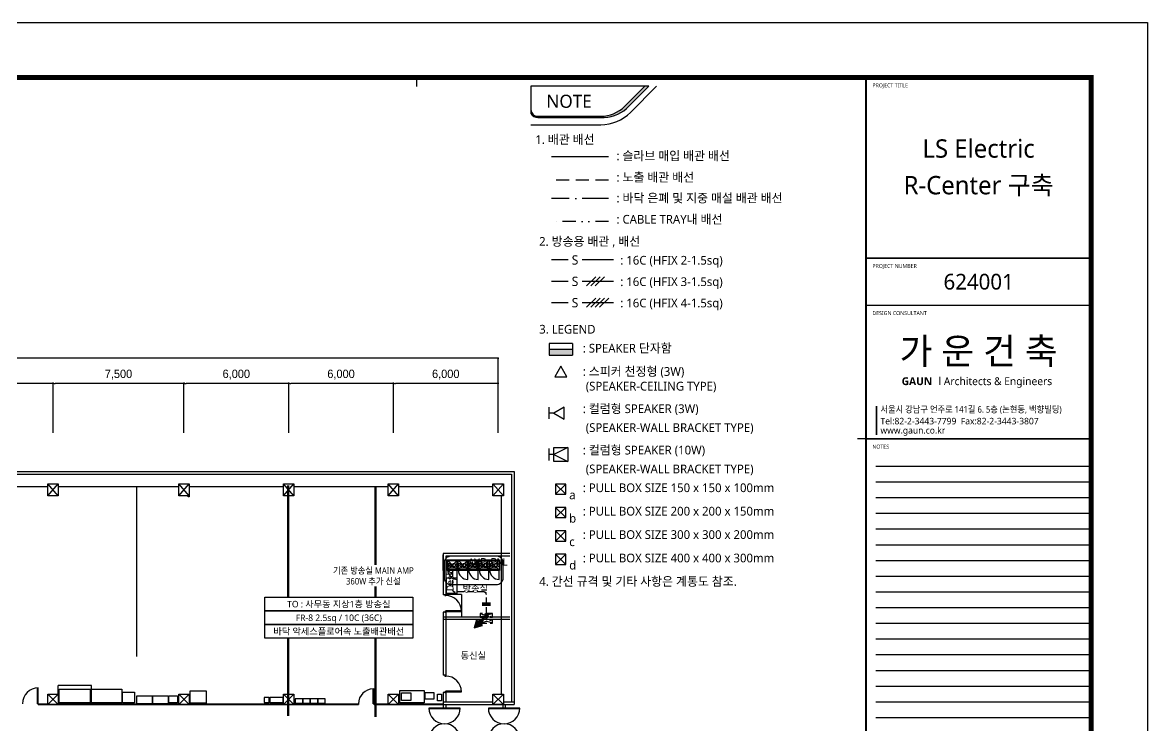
# Model space of a CAD drawing. Header units: millimetres. Extents: x -126150 to 126150, y 0 to 89100.
# Drawn here: x 61694 to 126150, y 48825 to 89100 of the extents above; entities that cross this region are included whole.
import ezdxf
from ezdxf.enums import TextEntityAlignment as Align
from ezdxf.xclip import XClip

# ---------------------------------------------------------------- set-up
doc = ezdxf.new("R2010")
doc.units = ezdxf.units.MM
doc.header["$LTSCALE"] = 1500
doc.header["$XCLIPFRAME"] = 0
for name, pattern in [('CEN', [62, 60, -1, 0, -1]), ('CENTER', [55, 50, -2, 1, -2]), ('DASHDOT3', [1.5, 1, -0.25, 0, -0.25]), ('DIVIDE', [1.25, 0.5, -0.25, 0, -0.25, 0, -0.25]), ('HIDDEN', [0.375, 0.25, -0.125])]:
    doc.linetypes.add(name, pattern=pattern)
doc.layers.get('Defpoints').update_dxf_attribs({"color": 167})
for name, color, linetype in [('1', 1, 'Continuous'), ('3131$0$SYM', 3, 'Continuous'), ('arch', 8, 'Continuous'), ('cen', 1, 'CENTER'), ('LIGHT', 3, 'Continuous'), ('REV', 1, 'Continuous'), ('S', 4, 'Continuous'), ('S2', 4, 'HIDDEN'), ('S3', 4, 'DASHDOT3'), ('S4', 4, 'DIVIDE'), ('SHT', 5, 'Continuous'), ('SYM', 3, 'Continuous'), ('T-TRAY', 6, 'Continuous'), ('TRAY', 3, 'Continuous'), ('TRAY1', 3, 'Continuous'), ('XREF', 7, 'CEN'), ('치수', 5, 'Continuous')]:
    doc.layers.add(name, color=color, linetype=linetype)
doc.styles.add('2', font='romanc.shx', dxfattribs={"bigfont": 'gsg1.shx'})
doc.styles.add('arch', font='romans.shx', dxfattribs={"bigfont": 'GHS.SHX'})
doc.styles.add('GHS', font='malgun.ttf')
doc.styles.add('XR-SHEET$0$XR-SHEET$0$XR-SHEET$0$맑은고딕', font='malgun.ttf')
doc.styles.add('XR-SHEET$0$XR-SHEET$0$XREF-Form$0$맑은고딕', font='malgun.ttf')
doc.styles.add('XR-SHEET$0$XR-SHEET$0$XREF-Form$0$맑은고딕B', font='malgunbd.ttf')
doc.styles.add('을릉도M', font='')
doc.styles.get('을릉도M').set_extended_font_data('HY울릉도M')
doc.dimstyles.new('D400', dxfattribs={"dimscale": 100, "dimtxt": 7.5, "dimasz": 1, "dimexe": 0, "dimexo": 1.3, "dimgap": 1.8, "dimtad": 1, "dimdec": 0, "dimzin": 1, "dimdsep": 46, "dimlunit": 6, "dimtxsty": '을릉도M', "dimblk": 'DOT', "dimcen": 10, "dimclrd": 1, "dimclre": 1, "dimclrt": 3, "dimadec": 0, "dimazin": 0, "dimtfac": 1, "dimtdec": 0, "dimtix": 1, "dimtmove": 0, "dimatfit": 3, "dimldrblk": 'DOTSMALL', "dimfxl": 1, "dimtolj": 1, "dimtzin": 0, "dimarcsym": 0})

# ---------------------------------------------------------------- blocks, each defined once
blk = doc.blocks.new('XR-사무동', base_point=(461, 408.4))
at = {"layer": 'arch'}
for p, q in [((21149.1, 60224.9), (82889.1, 60224.9)), ((21299.1, 60074.9), (82739.1, 60074.9)), ((82739.1, 60074.9), (82739.1, 47024.9)), ((82889.1, 60224.9), (82889.1, 46874.9)), ((47769.1, 59364.9), (56169.1, 59364.9)), ((56169.1, 58824.9), (56769.1, 59524.9)), ((56769.1, 58824.9), (56169.1, 59524.9)), ((56769.1, 59364.9), (63669.1, 59364.9)), ((61269.1, 49632.3), (61269.1, 59364.9)), ((63669.1, 58824.9), (64269.1, 59524.9)), ((64269.1, 58824.9), (63669.1, 59524.9)), ((64269.1, 59364.9), (69669.1, 59364.9)), ((69669.1, 58824.9), (70269.1, 59524.9)), ((70269.1, 58824.9), (69669.1, 59524.9)), ((69929, 46226.9), (69929, 59426.9)), ((69979, 46226.9), (69979, 59426.9)), ((70269.1, 59364.9), (75669.1, 59364.9)), ((74930.3, 46164.4), (74930.3, 59364.4)), ((74980.3, 46164.4), (74980.3, 59364.4)), ((75669.1, 58824.9), (76269.1, 59524.9)), ((76269.1, 58824.9), (75669.1, 59524.9)), ((76269.1, 59364.9), (81669.1, 59364.9)), ((81669.1, 58824.9), (82269.1, 59524.9)), ((82269.1, 58824.9), (81669.1, 59524.9)), ((82139.1, 58824.9), (82139.1, 47474.9)), ((78807.8, 55457.9), (78807.8, 54557.9)), ((82639.1, 55524.9), (78829.1, 55524.9)), ((78829.1, 55524.9), (78829.1, 53164.7)), ((82639.1, 55384.9), (78969.1, 55384.9)), ((78969.1, 55384.9), (78969.1, 53114.7)), ((78969.1, 53164.7), (78829.1, 53164.7)), ((79869.1, 53184.9), (78969.1, 53184.9)), ((79869.1, 53184.9), (79869.1, 51884.9)), ((78969.1, 52264.7), (79869.1, 52264.7)), ((78969.1, 52264.7), (78969.1, 48506.1)), ((78969.1, 52214.7), (79869.1, 52214.7)), ((78829.1, 52164.7), (78829.1, 48556.1)), ((78969.1, 52164.7), (78829.1, 52164.7)), ((82639.1, 51884.9), (78829.1, 51884.9)), ((82639.1, 51744.9), (78829.1, 51744.9)), ((78969.1, 48556.1), (78829.1, 48556.1)), ((55569.1, 46924.9), (55569.1, 47824.9)), ((55619.1, 46924.9), (55619.1, 47824.9)), ((74819.1, 46924.9), (74819.1, 47774.9)), ((74819.1, 47774.9), (74869.1, 47774.9)), ((74869.1, 46874.9), (74869.1, 47774.9)), ((78829.1, 47556.1), (78829.1, 46624.9)), ((78969.1, 47556.1), (78829.1, 47556.1)), ((78969.1, 47656.1), (79869.1, 47656.1)), ((78969.1, 47656.1), (78969.1, 47024.9)), ((78969.1, 47606.1), (79869.1, 47606.1)), ((55569.1, 46924.9), (56169.1, 46924.9)), ((55569.1, 46924.9), (56169.1, 46924.9)), ((55619.1, 46874.9), (56169.1, 46874.9)), ((55619.1, 46874.9), (66571, 46874.9)), ((56769.1, 46924.9), (63669.1, 46924.9)), ((64269.1, 46924.9), (66571, 46924.9)), ((64269.1, 46924.9), (69669.1, 46924.9)), ((64269.1, 46874.9), (73969.1, 46874.9)), ((70269.1, 46924.9), (73969.1, 46924.9)), ((74819.1, 46924.9), (75669.1, 46924.9)), ((74819.1, 46924.9), (75669.1, 46924.9)), ((74869.1, 46874.9), (75669.1, 46874.9)), ((74869.1, 46874.9), (78829.1, 46874.9)), ((76269.1, 46924.9), (78829.1, 46924.9)), ((79799.1, 46674.9), (77999.1, 46674.9)), ((79799.1, 46624.9), (77999.1, 46624.9)), ((78829.1, 47024.9), (81669.1, 47024.9)), ((78829.1, 47024.9), (81669.1, 47024.9)), ((78829.1, 46874.9), (82889.1, 46874.9)), ((78969.1, 46874.9), (78969.1, 46624.9)), ((83209.1, 46674.9), (81409.1, 46674.9)), ((83209.1, 46624.9), (81409.1, 46624.9)), ((82239.1, 46874.9), (82239.1, 46624.9)), ((82269.1, 47024.9), (82889.1, 47024.9)), ((82269.1, 47024.9), (82739.1, 47024.9)), ((82379.1, 46874.9), (82379.1, 46624.9))]:
    blk.add_line(p, q, dxfattribs=at)
at = {"layer": 'arch', "linetype": 'HIDDEN', "ltscale": 1000}
for p, q in [((58669.1, 47974.9), (56769.1, 47974.9)), ((56769.1, 47474.9), (56769.1, 47974.9)), ((58669.1, 46924.9), (58669.1, 47974.9))]:
    blk.add_line(p, q, dxfattribs=at)
at = {"layer": 'arch', "linetype": 'ByBlock'}
for p, q in [((56169.1, 46874.9), (56769.1, 47474.9)), ((56169.1, 47474.9), (56769.1, 46874.9)), ((63669.1, 46874.9), (64269.1, 47474.9)), ((63669.1, 47474.9), (64269.1, 46874.9)), ((69669.1, 46874.9), (70269.1, 47474.9)), ((69669.1, 47474.9), (70269.1, 46874.9)), ((75669.1, 46874.9), (76269.1, 47474.9)), ((75669.1, 47474.9), (76269.1, 46874.9)), ((81669.1, 46874.9), (82269.1, 47474.9)), ((81669.1, 47474.9), (82269.1, 46874.9))]:
    blk.add_line(p, q, dxfattribs=at)
at = {"layer": 'arch'}
for points in [[(56169.1, 59524.9), (56769.1, 59524.9), (56769.1, 58824.9), (56169.1, 58824.9)], [(63669.1, 59524.9), (64269.1, 59524.9), (64269.1, 58824.9), (63669.1, 58824.9)], [(69669.1, 59524.9), (70269.1, 59524.9), (70269.1, 58824.9), (69669.1, 58824.9)], [(75669.1, 59524.9), (76269.1, 59524.9), (76269.1, 58824.9), (75669.1, 58824.9)], [(81669.1, 59524.9), (82269.1, 59524.9), (82269.1, 58824.9), (81669.1, 58824.9)], [(64219.1, 58774.9), (64219.1, 58824.9), (64269.1, 58824.9), (64269.1, 58774.9)], [(79054, 55161.8), (79624, 55161.8), (79624, 54691.8), (79054, 54691.8)], [(79624, 55161.8), (80194, 55161.8), (80194, 54691.8), (79624, 54691.8)], [(80194, 55161.8), (80764, 55161.8), (80764, 54691.8), (80194, 54691.8)], [(80764, 55161.8), (81334, 55161.8), (81334, 54691.8), (80764, 54691.8)], [(81334, 55161.8), (81904, 55161.8), (81904, 54691.8), (81334, 54691.8)], [(79007.8, 54128), (79607.8, 54128), (79607.8, 53228), (79007.8, 53228)], [(78969.1, 53164.7), (78919.1, 53164.7), (78919.1, 53114.7), (78969.1, 53114.7)], [(78969.1, 52214.7), (78919.1, 52214.7), (78919.1, 52164.7), (78969.1, 52164.7)], [(78969.1, 48556.1), (78919.1, 48556.1), (78919.1, 48506.1), (78969.1, 48506.1)], [(56813.1, 47765.6), (58613.1, 47765.6), (58613.1, 46965.6), (56813.1, 46965.6)], [(58613.1, 47765.6), (60413.1, 47765.6), (60413.1, 46965.6), (58613.1, 46965.6)], [(60441.3, 47580.3), (61141.3, 47580.3), (61141.3, 46980.3), (60441.3, 46980.3)], [(61269.1, 47374.9), (62169.1, 47374.9), (62169.1, 46924.9), (61269.1, 46924.9)], [(62169.1, 47374.9), (63069.1, 47374.9), (63069.1, 46924.9), (62169.1, 46924.9)], [(63101.6, 47367.3), (63601.6, 47367.3), (63601.6, 46967.3), (63101.6, 46967.3)], [(64333.5, 47652.1), (65233.5, 47652.1), (65233.5, 46952.1), (64333.5, 46952.1)], [(68861, 46983.9), (68861, 47283.9), (68561, 47283.9), (68561, 46983.9)], [(69630.4, 47299), (69630.4, 46969), (68900.4, 46969), (68900.4, 47299)], [(70777.9, 46957.3), (70777.9, 47207.3), (70347.9, 47207.3), (70347.9, 46957.3)], [(71207.9, 46957.3), (71207.9, 47207.3), (70777.9, 47207.3), (70777.9, 46957.3)], [(71637.9, 46957.3), (71637.9, 47207.3), (71207.9, 47207.3), (71207.9, 46957.3)], [(72067.9, 46957.3), (72067.9, 47207.3), (71637.9, 47207.3), (71637.9, 46957.3)], [(76336.3, 47681.6), (77736.3, 47681.6), (77736.3, 46981.6), (76336.3, 46981.6)], [(76977.4, 47538.4), (76977.4, 47108.4), (76427.4, 47108.4), (76427.4, 47538.4)], [(77783.5, 47558), (78283.5, 47558), (78283.5, 47178), (77783.5, 47178)], [(78730, 47479.1), (78730, 47079.1), (78490, 47079.1), (78490, 47479.1)], [(78969.1, 47606.1), (78919.1, 47606.1), (78919.1, 47556.1), (78969.1, 47556.1)], [(55619.1, 46924.9), (55669.1, 46924.9), (55669.1, 46874.9), (55619.1, 46874.9)], [(73919.1, 46924.9), (73969.1, 46924.9), (73969.1, 46874.9), (73919.1, 46874.9)], [(74869.1, 46924.9), (74919.1, 46924.9), (74919.1, 46874.9), (74869.1, 46874.9)]]:
    blk.add_lwpolyline(points, close=True, dxfattribs=at)
at = {"layer": 'arch', "linetype": 'ByBlock'}
for points in [[(56169.1, 47474.9), (56769.1, 47474.9), (56769.1, 46874.9), (56169.1, 46874.9)], [(63669.1, 47474.9), (64269.1, 47474.9), (64269.1, 46874.9), (63669.1, 46874.9)], [(69669.1, 47474.9), (70269.1, 47474.9), (70269.1, 46874.9), (69669.1, 46874.9)], [(75669.1, 47474.9), (76269.1, 47474.9), (76269.1, 46874.9), (75669.1, 46874.9)], [(81669.1, 47474.9), (82269.1, 47474.9), (82269.1, 46874.9), (81669.1, 46874.9)]]:
    blk.add_lwpolyline(points, close=True, dxfattribs=at)
at = {"layer": 'arch'}
for centre, radius, start, end in [((78969.1, 52214.7), 900, 0, 90), ((78969.1, 47606.1), 900, 0, 90), ((55619.1, 46924.9), 900, 90, 180), ((74819.1, 46924.9), 850, 90, 180), ((78899.1, 46674.9), 900, 180, 0), ((82309.1, 46674.9), 900, 180, 0), ((78899.1, 44874.9), 900, 0, 180), ((82309.1, 44874.9), 900, 0, 180)]:
    blk.add_arc(centre, radius, start, end, dxfattribs=at)
at = {"layer": 'arch', "style": 'arch'}
for s, p in [('AMP PNL', (80278.7, 54860.1)), ('방송실', (79937.3, 53294.3)), ('Reserve', (71026.9, 52134)), ('통신실', (79821.5, 49459.3))]:
    blk.add_text(s, height=375, dxfattribs=at).set_placement(p)
blk.add_text('Desk', height=375, rotation=90, dxfattribs=at).set_placement((79400.7, 53382.9))
blk = doc.blocks.new('DOT')
at = {"layer": 'cen', "color": 0, "linetype": 'ByBlock'}
blk.add_line((-0.5, 0), (-1, 0), dxfattribs=at)
at = {"layer": 'cen', "color": 0, "linetype": 'ByBlock', "const_width": 0.5}
blk.add_lwpolyline([(-0.25, 0, 1), (0.25, 0, 1)], format="xyb", close=True, dxfattribs=at)
blk = doc.blocks.new('*D12')
at = {"layer": 'Defpoints', "color": 0, "transparency": 16777216}
for p in [(54444, 68425), (54444, 65436), (63444, 65436)]:
    blk.add_point(p, dxfattribs=at)
at = {"layer": '치수', "color": 1, "lineweight": -2, "ltscale": 200, "transparency": 16777216}
for p, q in [((54444, 65592), (54444, 68425)), ((63324, 68425), (54564, 68425)), ((63444, 65592), (63444, 68425))]:
    blk.add_line(p, q, dxfattribs=at)
at = {"layer": '치수', "color": 1, "lineweight": -2, "transparency": 16777216, "xscale": 120, "yscale": 120, "zscale": 120, "rotation": 180}
blk.add_blockref('DOT', (54444, 68425), dxfattribs=at)
at = {"layer": '치수', "color": 1, "lineweight": -2, "transparency": 16777216, "xscale": 120, "yscale": 120, "zscale": 120}
blk.add_blockref('DOT', (63444, 68425), dxfattribs=at)
at = {"layer": '치수', "color": 3, "transparency": 16777216, "insert": (58944, 68928), "char_height": 480, "attachment_point": 5, "style": '을릉도M'}
blk.add_mtext('\\A1;9,000', dxfattribs=at)
blk = doc.blocks.new('_DotSmall')
at = {"color": 0, "linetype": 'ByBlock', "const_width": 0.5}
blk.add_lwpolyline([(-0.0625, 0, 1), (0.0625, 0, 1)], format="xyb", close=True, dxfattribs=at)
blk = doc.blocks.new('*D13')
at = {"layer": 'Defpoints', "color": 0, "transparency": 16777216}
for p in [(63444, 68425), (63444, 65436), (70944, 65436)]:
    blk.add_point(p, dxfattribs=at)
at = {"layer": '치수', "color": 1, "lineweight": -2, "ltscale": 200, "transparency": 16777216}
for p, q in [((63444, 65592), (63444, 68425)), ((70824, 68425), (63564, 68425)), ((70944, 65592), (70944, 68425))]:
    blk.add_line(p, q, dxfattribs=at)
at = {"layer": '치수', "color": 1, "lineweight": -2, "transparency": 16777216, "xscale": 120, "yscale": 120, "zscale": 120, "rotation": 180}
blk.add_blockref('DOT', (63444, 68425), dxfattribs=at)
at = {"layer": '치수', "color": 1, "lineweight": -2, "transparency": 16777216, "xscale": 120, "yscale": 120, "zscale": 120}
blk.add_blockref('DOT', (70944, 68425), dxfattribs=at)
at = {"layer": '치수', "color": 3, "transparency": 16777216, "insert": (67194, 68927), "char_height": 480, "attachment_point": 5, "style": '을릉도M'}
blk.add_mtext('\\A1;7,500', dxfattribs=at)
blk = doc.blocks.new('*D14')
at = {"layer": 'Defpoints', "color": 0, "transparency": 16777216}
for p in [(70944, 68425), (70944, 65436), (76944, 65436)]:
    blk.add_point(p, dxfattribs=at)
at = {"layer": '치수', "color": 1, "lineweight": -2, "ltscale": 200, "transparency": 16777216}
for p, q in [((70944, 65592), (70944, 68425)), ((76824, 68425), (71064, 68425)), ((76944, 65592), (76944, 68425))]:
    blk.add_line(p, q, dxfattribs=at)
at = {"layer": '치수', "color": 1, "lineweight": -2, "transparency": 16777216, "xscale": 120, "yscale": 120, "zscale": 120, "rotation": 180}
blk.add_blockref('DOT', (70944, 68425), dxfattribs=at)
at = {"layer": '치수', "color": 1, "lineweight": -2, "transparency": 16777216, "xscale": 120, "yscale": 120, "zscale": 120}
blk.add_blockref('DOT', (76944, 68425), dxfattribs=at)
at = {"layer": '치수', "color": 3, "transparency": 16777216, "insert": (73944, 68927), "char_height": 480, "attachment_point": 5, "style": '을릉도M'}
blk.add_mtext('\\A1;6,000', dxfattribs=at)
blk = doc.blocks.new('*D15')
at = {"layer": 'Defpoints', "color": 0, "transparency": 16777216}
for p in [(76944, 68425), (76944, 65436), (82944, 65436)]:
    blk.add_point(p, dxfattribs=at)
at = {"layer": '치수', "color": 1, "lineweight": -2, "ltscale": 200, "transparency": 16777216}
for p, q in [((76944, 65592), (76944, 68425)), ((82824, 68425), (77064, 68425)), ((82944, 65592), (82944, 68425))]:
    blk.add_line(p, q, dxfattribs=at)
at = {"layer": '치수', "color": 1, "lineweight": -2, "transparency": 16777216, "xscale": 120, "yscale": 120, "zscale": 120, "rotation": 180}
blk.add_blockref('DOT', (76944, 68425), dxfattribs=at)
at = {"layer": '치수', "color": 1, "lineweight": -2, "transparency": 16777216, "xscale": 120, "yscale": 120, "zscale": 120}
blk.add_blockref('DOT', (82944, 68425), dxfattribs=at)
at = {"layer": '치수', "color": 3, "transparency": 16777216, "insert": (79944, 68927), "char_height": 480, "attachment_point": 5, "style": '을릉도M'}
blk.add_mtext('\\A1;6,000', dxfattribs=at)
blk = doc.blocks.new('*D16')
at = {"layer": 'Defpoints', "color": 0, "transparency": 16777216}
for p in [(82944, 68425), (82944, 65436), (88944, 65436)]:
    blk.add_point(p, dxfattribs=at)
at = {"layer": '치수', "color": 1, "lineweight": -2, "ltscale": 200, "transparency": 16777216}
for p, q in [((82944, 65592), (82944, 68425)), ((88824, 68425), (83064, 68425)), ((88944, 65592), (88944, 68425))]:
    blk.add_line(p, q, dxfattribs=at)
at = {"layer": '치수', "color": 1, "lineweight": -2, "transparency": 16777216, "xscale": 120, "yscale": 120, "zscale": 120, "rotation": 180}
blk.add_blockref('DOT', (82944, 68425), dxfattribs=at)
at = {"layer": '치수', "color": 1, "lineweight": -2, "transparency": 16777216, "xscale": 120, "yscale": 120, "zscale": 120}
blk.add_blockref('DOT', (88944, 68425), dxfattribs=at)
at = {"layer": '치수', "color": 3, "transparency": 16777216, "insert": (85944, 68927), "char_height": 480, "attachment_point": 5, "style": '을릉도M'}
blk.add_mtext('\\A1;6,000', dxfattribs=at)
blk = doc.blocks.new('*D17')
at = {"layer": 'Defpoints', "color": 0, "transparency": 16777216}
for p in [(28944, 69863), (28944, 65436), (88944, 65436)]:
    blk.add_point(p, dxfattribs=at)
at = {"layer": '치수', "color": 1, "lineweight": -2, "ltscale": 200, "transparency": 16777216}
for p, q in [((28944, 65592), (28944, 69863)), ((88824, 69863), (29064, 69863)), ((88944, 65592), (88944, 69863))]:
    blk.add_line(p, q, dxfattribs=at)
at = {"layer": '치수', "color": 1, "lineweight": -2, "transparency": 16777216, "xscale": 120, "yscale": 120, "zscale": 120, "rotation": 180}
blk.add_blockref('DOT', (28944, 69863), dxfattribs=at)
at = {"layer": '치수', "color": 1, "lineweight": -2, "transparency": 16777216, "xscale": 120, "yscale": 120, "zscale": 120}
blk.add_blockref('DOT', (88944, 69863), dxfattribs=at)
at = {"layer": '치수', "color": 3, "transparency": 16777216, "insert": (58944, 70365), "char_height": 480, "attachment_point": 5, "style": '을릉도M'}
blk.add_mtext('\\A1;60,000', dxfattribs=at)
blk = doc.blocks.new('A$C222E16D0')
at = {"layer": 'T-TRAY'}
for color, points in [(254, [(0.71, 0.71), (2.49, 4.1), (1.88, 4.71), (5.74, 5.74), (4.71, 1.88), (4.1, 2.49)]), (256, [(1, 0, 1), (-1, 0, 1)])]:
    blk.add_hatch(color=color, dxfattribs=at).paths.add_polyline_path(points)
at = {"layer": 'T-TRAY', "color": 3}
for p in [(2.49, 4.1), (4.1, 2.49)]:
    blk.add_line(p, (0.71, 0.71), dxfattribs=at)
blk.add_lwpolyline([(2.49, 4.1), (1.88, 4.71), (5.74, 5.74), (4.71, 1.88), (4.1, 2.49)], dxfattribs=at)
blk.add_circle((0, 0), 1, dxfattribs=at)
blk = doc.blocks.new('ST076')
for p, q in [((-300, -300), (300, 300)), ((300, -300), (-300, 300)), ((-825, -275), (-275, -275))]:
    blk.add_line(p, q)
for points in [[(300, -300), (-300, -300), (-300, 300), (300, 300)], [(275, -275), (-275, -275), (-275, 275), (275, 275)]]:
    blk.add_lwpolyline(points, close=True)
blk.add_arc((-252, -298), 574, 92.30322, 177.69678)
at = {"style": '2'}
blk.add_attdef('A', text='', height=200, dxfattribs=at).set_placement((0, 0), align=Align.MIDDLE_CENTER)
blk = doc.blocks.new('XR-FORM-ET', base_point=(461, 408))
at = {"layer": 'Defpoints', "linetype": 'Continuous', "ltscale": 2}
for points in [[(147457, 84911), (163900, 84911)], [(147457, 84911), (163900, 84911)], [(147457, 83711), (163900, 83711)], [(147457, 83711), (163900, 83711)], [(147457, 82511), (163900, 82511)], [(147457, 82511), (163900, 82511)], [(147457, 81311), (163900, 81311)], [(147457, 81311), (163900, 81311)], [(147457, 80111), (163900, 80111)], [(147457, 80111), (163900, 80111)], [(147457, 78911), (163900, 78911)], [(147457, 78911), (163900, 78911)], [(147457, 77711), (163900, 77711)], [(147457, 77711), (163900, 77711)], [(147457, 76511), (163900, 76511)], [(147457, 76511), (163900, 76511)], [(147457, 75311), (163900, 75311)], [(147457, 75311), (163900, 75311)], [(147457, 74111), (163900, 74111)], [(147457, 74111), (163900, 74111)], [(147457, 72911), (163900, 72911)], [(147457, 72911), (163900, 72911)], [(147457, 71711), (163900, 71711)], [(147457, 71711), (163900, 71711)], [(147457, 70511), (163900, 70511)], [(147457, 70511), (163900, 70511)], [(147457, 69311), (163900, 69311)], [(147457, 69311), (163900, 69311)], [(147457, 68111), (163900, 68111)], [(147457, 68111), (163900, 68111)], [(147457, 66911), (163900, 66911)], [(147457, 66911), (163900, 66911)], [(147457, 65711), (163900, 65711)], [(147457, 65711), (163900, 65711)]]:
    blk.add_lwpolyline(points, dxfattribs=at)
at = {"layer": 'SHT', "color": 171}
for p, q in [((112350, 114600), (112350, 113900)), ((146700, 87000), (146000, 87000))]:
    blk.add_line(p, q, dxfattribs=at)
at = {"layer": 'SHT'}
blk.add_lwpolyline([(0, 118800), (168200, 118800), (168200, 0), (0, 0)], close=True, dxfattribs=at)
at = {"layer": 'SHT', "const_width": 400}
blk.add_lwpolyline([(9300, 114600), (163900, 114600), (163900, 4200), (9300, 4200)], close=True, dxfattribs=at)
at = {"layer": 'SHT'}
for points, const_width in [([(146700, 114600), (146700, 4200)], 160), ([(146700, 100800), (163900, 100800)], 114), ([(146700, 97200), (163900, 97200)], 114), ([(146700, 87000), (163900, 87000)], 114)]:
    blk.add_lwpolyline(points, dxfattribs=dict(at, const_width=const_width))
at = {"layer": 'SHT', "color": 7, "const_width": 140}
blk.add_lwpolyline([(147500, 89500), (147500, 87300)], dxfattribs=at)
at = {"layer": 'SHT', "color": 9, "style": 'XR-SHEET$0$XR-SHEET$0$XREF-Form$0$맑은고딕'}
for s, p in [('PROJECT TITLE', (147180, 114000)), ('PROJECT NUMBER', (147180, 100200)), ('DESIGN CONSULTANT', (147180, 96600)), ('NOTES', (147180, 86400))]:
    blk.add_text(s, height=300, dxfattribs=at).set_placement(p, align=Align.MIDDLE_LEFT)
at = {"layer": 'SHT', "color": 3}
for s, height, style, p in [('LS Electric', 1400, 'XR-SHEET$0$XR-SHEET$0$XR-SHEET$0$맑은고딕', (155300, 109174)), ('R-Center 구축', 1400, 'XR-SHEET$0$XR-SHEET$0$XR-SHEET$0$맑은고딕', (155300, 106374)), ('GAUN ', 600, 'XR-SHEET$0$XR-SHEET$0$XREF-Form$0$맑은고딕B', (150686, 91400))]:
    blk.add_text(s, height=height, dxfattribs=dict(at, style=style)).set_placement(p, align=Align.MIDDLE_CENTER)
at = {"layer": 'SHT', "style": 'XR-SHEET$0$XR-SHEET$0$XR-SHEET$0$맑은고딕'}
blk.add_text('624001', height=1200, dxfattribs=at).set_placement((155300, 99000), align=Align.MIDDLE_CENTER)
at = {"layer": 'SHT', "color": 2, "style": 'XR-SHEET$0$XR-SHEET$0$XREF-Form$0$맑은고딕B'}
blk.add_text('가 운 건 축', height=2000, dxfattribs=at).set_placement((155300, 93700), align=Align.MIDDLE_CENTER)
at = {"layer": 'SHT', "color": 7, "style": 'XR-SHEET$0$XR-SHEET$0$XREF-Form$0$맑은고딕'}
blk.add_text('l Architects & Engineers', height=600, dxfattribs=at).set_placement((156577, 91400), align=Align.MIDDLE_CENTER)
at = {"layer": 'SHT', "color": 7, "style": 'XR-SHEET$0$XR-SHEET$0$XREF-Form$0$맑은고딕', "width": 0.9}
blk.add_text('서울시 강남구 언주로 141길 6. 5층 (논현동, 백향빌딩)', height=500, dxfattribs=at).set_placement((147800, 89250), align=Align.MIDDLE_LEFT)
at = {"layer": 'SHT', "color": 7, "style": 'XR-SHEET$0$XR-SHEET$0$XREF-Form$0$맑은고딕'}
for s, p in [('Tel:82-2-3443-7799  Fax:82-2-3443-3807', (147800, 88350)), ('www.gaun.co.kr', (147800, 87650))]:
    blk.add_text(s, height=500, dxfattribs=at).set_placement(p, align=Align.MIDDLE_LEFT)
blk = doc.blocks.new('TT22')
blk.add_wipeout([(0, -150), (57, -139), (106, -106), (139, -57), (150, 0), (139, 57), (106, 106), (57, 139), (0, 150), (-57, 139), (-106, 106), (-139, 57), (-150, 0), (-139, -57), (-106, -106), (-57, -139)]).dxf.layer = 'SYM'
at = {"layer": 'SYM'}
blk.add_lwpolyline([(130, -75), (-130, -75), (0, 150), (130, -75)], close=True, dxfattribs=at)
blk = doc.blocks.new('B21')
at = {"layer": 'SYM'}
for p, q in [((1.5, 0), (2.46, 0)), ((2.46, 1.26), (2.46, -1.28))]:
    blk.add_line(p, q, dxfattribs=at)
blk.add_wipeout([(0, -1.5), (0.57, -1.39), (1.06, -1.06), (1.39, -0.57), (1.5, 0), (1.39, 0.57), (1.06, 1.06), (0.57, 1.39), (0, 1.5), (-0.57, 1.39), (-1.06, 1.06), (-1.39, 0.57), (-1.5, 0), (-1.39, -0.57), (-1.06, -1.06), (-0.57, -1.39)]).dxf.layer = 'SYM'
blk.add_lwpolyline([(1.5, 0), (-0.75, 1.3), (-0.75, -1.3)], close=True, dxfattribs=at)
blk = doc.blocks.new('H2')
blk.add_wipeout([(-2, 2), (2, 2), (2, -2), (-2, -2)]).dxf.layer = 'SYM'
at = {"layer": 'SYM'}
for p, q in [((-2, 2), (2, -2)), ((2, 2), (-2, -2))]:
    blk.add_line(p, q, dxfattribs=at)
blk.add_lwpolyline([(-2, 2), (-2, -2), (2, -2), (2, 2)], close=True, dxfattribs=at)
blk = doc.blocks.new('NOTE')
blk.add_wipeout([(0, 0), (0, -17552), (11222, -17552), (11222, 0)]).dxf.layer = 'SYM'
at = {"layer": 'SYM'}
for color, points in [(256, [(0, -940, 0.263053), (239, -1075), (2403, -1075, 0.190352), (3289, -767), (4056, 0), (3916, 0), (3219, -697, -0.195367), (2403, -1035), (239, -1035, -0.414214), (0, -796)]), (6, [(1426, -9242), (1426, -9042), (626, -9042), (626, -9242)])]:
    blk.add_hatch(color=color, dxfattribs=at).paths.add_polyline_path(points)
at = {"layer": 'S', "linetype": 'Continuous'}
for p, q in [((2667, -2422), (708, -2422)), ((1284, -5972), (708, -5972)), ((2836, -5972), (1764, -5972)), ((1284, -6708), (708, -6708)), ((2836, -6708), (1764, -6708)), ((1284, -7441), (708, -7441)), ((2836, -7441), (1764, -7441))]:
    blk.add_line(p, q, dxfattribs=at)
at = {"layer": 'S2', "ltscale": 1.2}
blk.add_line((2667, -3224), (708, -3224), dxfattribs=at)
at = {"layer": 'S3', "ltscale": 0.6}
blk.add_line((2667, -3865), (708, -3865), dxfattribs=at)
at = {"layer": 'S4', "ltscale": 0.6}
blk.add_line((2667, -4646), (708, -4646), dxfattribs=at)
at = {"layer": 'SYM'}
for p, q in [((3422, -901), (4323, 0)), ((0, -1323), (2404, -1323)), ((2228, -6549), (1911, -6866)), ((2377, -6549), (2061, -6866)), ((2527, -6549), (2210, -6866)), ((2228, -7283), (1911, -7600)), ((2377, -7283), (2061, -7600)), ((2527, -7283), (2210, -7600)), ((2676, -7283), (2359, -7600)), ((626, -8842), (626, -9242)), ((1426, -8842), (626, -8842)), ((1426, -8842), (1426, -9242)), ((626, -9042), (1426, -9042)), ((626, -9242), (1426, -9242)), ((633, -12861), (633, -12454)), ((633, -12861), (633, -12454)), ((633, -12861), (633, -12454)), ((786, -12658), (633, -12658)), ((786, -12658), (633, -12658)), ((786, -12658), (633, -12658)), ((1266, -12418), (786, -12658)), ((786, -12898), (786, -12418)), ((786, -12418), (1266, -12418)), ((786, -12658), (1266, -12898)), ((1266, -12418), (1266, -12898)), ((1266, -12898), (786, -12898))]:
    blk.add_line(p, q, dxfattribs=at)
for points in [[(0, -796, 0.414214), (239, -1035), (2403, -1035, 0.195367), (3219, -697), (3916, 0)], [(0, -796, 0.414214), (239, -1035), (2403, -1035, 0.195367), (3219, -697), (3916, 0)], [(0, -796), (0, -940, 0.263053), (239, -1075), (2403, -1075, 0.190352), (3289, -767)]]:
    blk.add_lwpolyline(points, format="xyb", dxfattribs=at)
for points in [[(3916, 0), (0, 0), (0, -796)], [(3289, -767), (4056, 0), (3916, 0)]]:
    blk.add_lwpolyline(points, dxfattribs=at)
blk.add_arc((2395, 139), 1461, 270.3505, 314.6495, dxfattribs=at)
at = {"xscale": 160, "yscale": 160, "zscale": 160, "rotation": 180}
blk.add_blockref('B21', (1026, -11236), dxfattribs=at)
at = {"layer": 'SYM'}
for name, p, xscale, yscale, zscale in [('TT22', (1026, -9865), -1.6, 1.6, 1.6), ('H2', (1026, -13850), 87.50000372904395, 87.50000372904395, 87.50000372904395), ('H2', (1026, -14655), 87.50000372904395, 87.50000372904395, 87.50000372904395), ('H2', (1026, -15460), 87.50000372904395, 87.50000372904395, 87.50000372904395), ('H2', (1026, -16265), 87.50000372904395, 87.50000372904395, 87.50000372904395)]:
    blk.add_blockref(name, p, dxfattribs=dict(at, xscale=xscale, yscale=yscale, zscale=zscale))
at = {"layer": 'SYM', "style": 'GHS'}
blk.add_text('NOTE', height=450, dxfattribs=at).set_placement((1312, -518), align=Align.MIDDLE_CENTER)
for s, height, p in [('1. 배관 배선', 300, (152, -1833)), (': 슬라브 매입 배관 배선', 300, (2943, -2394)), (': 노출 배관 배선', 300, (2943, -3130)), (': 바닥 은폐 및 지중 매설 배관 배선', 300, (2943, -3845)), (': CABLE TRAY내 배선', 300, (2943, -4574)), ('2. 방송용 배관 , 배선', 300, (283, -5335)), ('S', 320, (1403, -5972)), (': 16C (HFIX 2-1.5sq)', 300, (3074, -5983)), ('S', 320, (1403, -6708)), (': 16C (HFIX 3-1.5sq)', 300, (3074, -6719)), ('S', 320, (1403, -7441)), (': 16C (HFIX 4-1.5sq)', 300, (3074, -7452)), ('3. LEGEND', 300, (287, -8354)), (': SPEAKER 단자함', 300, (1785, -9006)), (': 스피커 천정형 (3W)', 300, (1785, -9806)), (' (SPEAKER-CEILING TYPE)', 300, (1785, -10311)), (': 컬럼형 SPEAKER (3W)', 300, (1785, -11086)), (' (SPEAKER-WALL BRACKET TYPE)', 300, (1785, -11735)), (': 컬럼형 SPEAKER (10W)', 300, (1785, -12508)), (' (SPEAKER-WALL BRACKET TYPE)', 300, (1785, -13156)), (': PULL BOX SIZE 150 x 150 x 100mm', 300, (1785, -13803)), (': PULL BOX SIZE 200 x 200 x 150mm', 300, (1785, -14608)), (': PULL BOX SIZE 300 x 300 x 200mm', 300, (1785, -15413)), (': PULL BOX SIZE 400 x 400 x 300mm', 300, (1785, -16218)), ('4. 간선 규격 및 기타 사항은 계통도 참조.', 300, (287, -17023))]:
    blk.add_text(s, height=height, dxfattribs=at).set_placement(p, align=Align.MIDDLE_LEFT)
for s, p in [('a', (1317, -14198)), ('b', (1317, -15003)), ('c', (1317, -15808)), ('d', (1317, -16613))]:
    blk.add_text(s, height=300, dxfattribs=at).set_placement(p)

msp = doc.modelspace()

# ---------------------------------------------------------------- linework, layer by layer
at = {"layer": '1'}
msp.add_lwpolyline([(86264.2, 58546.2), (88823.1, 58546.2, -0.4142136), (89223.1, 58146.2), (89223.1, 57276.3, -0.4142136), (88823.1, 56876.3), (86264.2, 56876.3, -0.4142136), (85864.2, 57276.3), (85864.2, 58146.2, -0.4142136)], format="xyb", close=True, dxfattribs=at)
at = {"layer": '3131$0$SYM', "color": 6}
msp.add_lwpolyline([(88519.9, 55777.5, 200, 200, 0), (88019.9, 55777.5, 0, 0, 0), (84054.3, 55777.5, 0, 0, 0)], format="xyseb", dxfattribs=at)
at = {"layer": 'S2'}
for p, q in [((86329, 57711.8), (86329, 56625.1)), ((88119.9, 56475.1), (86479, 56475.1)), ((88269.9, 55229.9), (88269.9, 56325.1))]:
    msp.add_line(p, q, dxfattribs=at)
for centre, start, end in [((86479, 56625.1), 180, 270), ((88119.9, 56325.1), 360, 90)]:
    msp.add_arc(centre, 150, start, end, dxfattribs=at)
at = {"layer": 'SYM', "color": 6}
msp.add_lwpolyline([(85864.2, 57711.3, 0, 106.7, 0), (85544.2, 57711.3, 0, 0, 0), (84524.3, 57711.3, 0, 0, 0)], format="xyseb", dxfattribs=at)
msp.add_lwpolyline([(75578.5, 56168.1), (84054.3, 56168.1), (84054.3, 55386.9), (75578.5, 55386.9)], close=True, dxfattribs=at)
at = {"layer": 'TRAY1', "color": 6, "linetype": 'HIDDEN'}
for points in [[(87919.9, 55234.9), (87919.9, 55034.9), (88619.9, 55034.9), (88619.9, 55234.9), (87919.9, 55234.9), (88619.9, 55034.9), (88619.9, 55234.9), (87919.9, 55034.9)], [(88619.9, 54694.9), (88619.9, 54894.9), (87919.9, 54894.9), (87919.9, 54694.9), (88619.9, 54694.9), (87919.9, 54894.9), (87919.9, 54694.9), (88619.9, 54894.9)]]:
    msp.add_lwpolyline(points, dxfattribs=at)
at = {"layer": 'TRAY1', "color": 3}
for points in [[(87981.1, 55134.9, 2, 2, 0), (87969.9, 55134.9, 2, 2, 0), (87969.9, 55034.9, 2, 2, 0), (87981.1, 55034.9, 0, 0, 0), (88558.6, 55034.9, 2, 2, 0), (88569.9, 55034.9, 2, 2, 0), (88569.9, 55134.9, 2, 2, 0), (88558.6, 55134.9, 2, 2, 0), (88569.9, 55134.9, 2, 2, 0), (88569.9, 55049.9, 0, 0, 0), (87969.9, 55049.9, 0, 0, 0)], [(88558.6, 54794.9, 2, 2, 0), (88569.9, 54794.9, 2, 2, 0), (88569.9, 54894.9, 2, 2, 0), (88558.6, 54894.9, 0, 0, 0), (87981.1, 54894.9, 2, 2, 0), (87969.9, 54894.9, 2, 2, 0), (87969.9, 54794.9, 2, 2, 0), (87981.1, 54794.9, 2, 2, 0), (87969.9, 54794.9, 2, 2, 0), (87969.9, 54879.9, 0, 0, 0), (88569.9, 54879.9, 0, 0, 0)]]:
    msp.add_lwpolyline(points, format="xyseb", dxfattribs=at)

# ---------------------------------------------------------------- block references
at = {"layer": '1', "xscale": 0.75, "yscale": 0.75, "zscale": 0.75}
msp.add_blockref('XR-FORM-ET', (345.8, 306.3), dxfattribs=at)
at = {"layer": 'SYM'}
ref = msp.add_blockref('ST076', (86329, 58011.8), dxfattribs=dict(at, rotation=89.99999999999999))
ref.add_attrib('A', 'RACK', dxfattribs={"layer": '0', "height": 200, "style": '2', "width": 0.6}).set_placement((86329, 58011.8), align=Align.MIDDLE_CENTER)
ref = msp.add_blockref('ST076', (86929, 58011.8), dxfattribs=dict(at, rotation=89.99999999999999))
ref.add_attrib('A', 'RACK', dxfattribs={"layer": '0', "height": 200, "style": '2', "width": 0.6}).set_placement((86929, 58011.8), align=Align.MIDDLE_CENTER)
ref = msp.add_blockref('ST076', (87529, 58011.8), dxfattribs=dict(at, rotation=89.99999999999999))
ref.add_attrib('A', 'RACK', dxfattribs={"layer": '0', "height": 200, "style": '2', "width": 0.6}).set_placement((87529, 58011.8), align=Align.MIDDLE_CENTER)
ref = msp.add_blockref('ST076', (88129, 58011.8), dxfattribs=dict(at, rotation=89.99999999999999))
ref.add_attrib('A', 'RACK', dxfattribs={"layer": '0', "height": 200, "style": '2', "width": 0.6}).set_placement((88129, 58011.8), align=Align.MIDDLE_CENTER)
ref = msp.add_blockref('ST076', (88729, 58011.8), dxfattribs=dict(at, rotation=89.99999999999999))
ref.add_attrib('A', 'RACK', dxfattribs={"layer": '0', "height": 200, "style": '2', "width": 0.6}).set_placement((88729, 58011.8), align=Align.MIDDLE_CENTER)
at = {"layer": 'TRAY', "xscale": -119.9999999999999, "yscale": 120, "zscale": 120, "rotation": 90.00000146174982}
msp.add_blockref('A$C222E16D0', (88269.9, 55109.9), dxfattribs=at)
at = {"layer": 'XREF'}
ref = msp.add_blockref('XR-사무동', (7436, 3558.4), dxfattribs=at)
XClip(ref).set_block_clipping_path([(17582.9026928407, 16994.3130183799), (88903.4772014053, 66144.0722302746)])

# ---------------------------------------------------------------- dimensions: what is measured, and where the dimension line sits
at = {"layer": '치수', "ltscale": 200}
for base, p1, p2, picture, middle in [((28944.1, 69863), (88944.1, 65436), (28944.1, 65436), '*D17', (58944.1, 70365.4)), ((54444.1, 68425.1), (63444.1, 65436), (54444.1, 65436), '*D12', (58944.1, 68927.8)), ((63444.1, 68425.1), (70944.1, 65436), (63444.1, 65436), '*D13', (67194.1, 68927.5)), ((70944.1, 68425.1), (76944.1, 65436), (70944.1, 65436), '*D14', (73944.1, 68927.5)), ((76944.1, 68425.1), (82944.1, 65436), (76944.1, 65436), '*D15', (79944.1, 68927.5)), ((82944.1, 68425.1), (88944.1, 65436), (82944.1, 65436), '*D16', (85944.1, 68927.5))]:
    dim = msp.add_linear_dim(base=base, p1=p1, p2=p2, dimstyle='D400', override={"dimscale": 120, "dimtxt": 4, "dimblk": 'DOT'}, dxfattribs=at)
    dim.commit()
    dim.dimension.update_dxf_attribs({"geometry": picture, "text_midpoint": middle})

# ---------------------------------------------------------------- next in the draw order: block references
at = {"layer": 'REV', "xscale": 1.666666666666667, "yscale": 1.666666666666667, "zscale": 1.666666666666667}
msp.add_blockref('NOTE', (90821.4, 85450), dxfattribs=at)

# ---------------------------------------------------------------- next in the draw order: wipeouts: each hides what was drawn before it
msp.add_wipeout([(75578.5, 56168.1), (84054.3, 56168.1), (84054.3, 55386.9), (75578.5, 55386.9)]).dxf.layer = 'REV'
at = {"color": 6}
msp.add_wipeout([(79066.9, 58016.9), (84524.3, 58016.9), (84524.3, 57405.6), (79066.9, 57405.6)], dxfattribs=at).dxf.layer = 'SYM'

# ---------------------------------------------------------------- next in the draw order: linework, layer by layer
at = {"layer": 'SYM', "color": 6}
for points in [[(75578.5, 56168.1), (84054.3, 56168.1), (84054.3, 55386.9), (75578.5, 55386.9)], [(75578.5, 55386.9), (84054.3, 55386.9), (84054.3, 54605.6), (75578.5, 54605.6)]]:
    msp.add_lwpolyline(points, close=True, dxfattribs=at)

# ---------------------------------------------------------------- next in the draw order: texts
at = {"layer": 'LIGHT', "style": 'GHS', "width": 0.9}
msp.add_text('기존 방송실 MAIN AMP', height=375, dxfattribs=at).set_placement((81795.6, 57711.3), align=Align.MIDDLE)
at = {"layer": 'SYM', "style": 'GHS'}
msp.add_text('TO : 사무동 지상1층 방송실', height=375, dxfattribs=at).set_placement((79816.4, 55777.5), align=Align.MIDDLE_CENTER)

# ---------------------------------------------------------------- next in the draw order: wipeouts: each hides what was drawn before it
msp.add_wipeout([(75578.5, 55386.9), (84054.3, 55386.9), (84054.3, 54605.6), (75578.5, 54605.6)]).dxf.layer = 'REV'
at = {"color": 6}
msp.add_wipeout([(79066.9, 57405.6), (84524.3, 57405.6), (84524.3, 56794.2), (79066.9, 56794.2)], dxfattribs=at).dxf.layer = 'SYM'

# ---------------------------------------------------------------- next in the draw order: linework, layer by layer
at = {"layer": 'SYM', "color": 6}
for points in [[(75578.5, 55386.9), (84054.3, 55386.9), (84054.3, 54605.6), (75578.5, 54605.6)], [(75578.5, 54605.6), (84054.3, 54605.6), (84054.3, 53824.4), (75578.5, 53824.4)]]:
    msp.add_lwpolyline(points, close=True, dxfattribs=at)

# ---------------------------------------------------------------- next in the draw order: texts
at = {"layer": 'LIGHT', "style": 'GHS', "width": 0.9}
msp.add_text('360W 추가 신설', height=375, dxfattribs=at).set_placement((81795.6, 57099.9), align=Align.MIDDLE)
at = {"layer": 'SYM', "style": 'GHS'}
msp.add_text('FR-8 2.5sq / 10C (36C)', height=375, dxfattribs=at).set_placement((79816.4, 54996.2), align=Align.MIDDLE_CENTER)

# ---------------------------------------------------------------- next in the draw order: wipeouts: each hides what was drawn before it
msp.add_wipeout([(75578.5, 54605.6), (84054.3, 54605.6), (84054.3, 53824.4), (75578.5, 53824.4)]).dxf.layer = 'REV'

# ---------------------------------------------------------------- next in the draw order: linework, layer by layer
at = {"layer": 'SYM', "color": 6}
msp.add_lwpolyline([(75578.5, 54605.6), (84054.3, 54605.6), (84054.3, 53824.4), (75578.5, 53824.4)], close=True, dxfattribs=at)

# ---------------------------------------------------------------- next in the draw order: texts
at = {"layer": 'SYM', "style": 'GHS'}
msp.add_text('바닥 악세스플로어속 노출배관배선', height=375, dxfattribs=at).set_placement((79816.4, 54215), align=Align.MIDDLE_CENTER)

doc.saveas('drawing.dxf')
